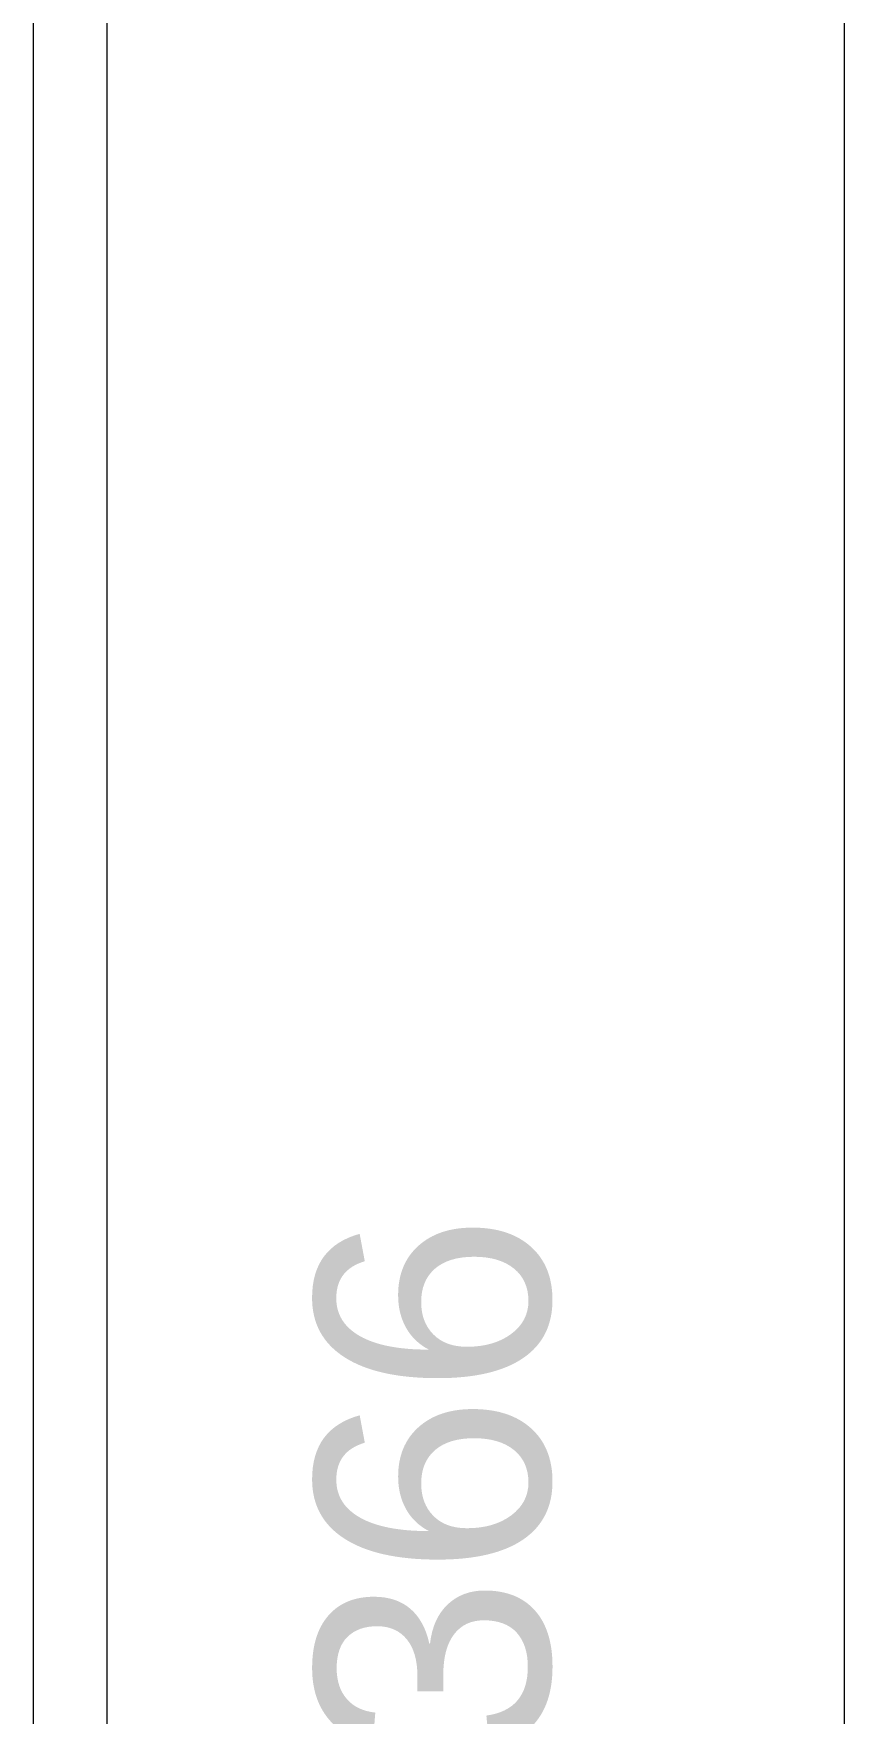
# Model space of a CAD drawing. Header units: metres. Extents: x 149 to 429, y -3 to 162.
# Drawn here: x 406.11 to 417.11, y 86.66 to 109.45 of the extents above; entities that cross this region are included whole.
import ezdxf

# ---------------------------------------------------------------- set-up
doc = ezdxf.new("R2010")
doc.units = ezdxf.units.M
doc.layers.add('1053_ARQ_BASE_MATADOURO_dwg', color=7, linetype='Continuous', lineweight=5, true_color=0x767676)
doc.layers.add('A-TEXTO1', color=7, linetype='Continuous', lineweight=5)
doc.styles.add('Arial_9', font='arial.ttf', dxfattribs={"height": 3.169226})

# ---------------------------------------------------------------- blocks, each defined once
blk = doc.blocks.new('1053_ARQ_BASE_MATADOURO_dwg_arq geral tgov-4039641-TÉRREO 1_20 - Dependente 2')
at = {"color": 253, "lineweight": 5, "true_color": 0xaaaaaa}
for p, q in [((80.5, -40.422), (80.5, 69.099)), ((69.5, -40.422), (69.5, 36.983)), ((70.5, -40.422), (70.5, 36.552))]:
    blk.add_line(p, q, dxfattribs=at)
at = {"layer": 'A-TEXTO1', "insert": (73.327, -4.51), "char_height": 3.1692, "width": 17.62932, "attachment_point": 1, "rotation": 90.0078, "line_spacing_factor": 0.941778, "style": 'Arial_9'}
blk.add_mtext('PB-366', dxfattribs=at)
blk = doc.blocks.new('1053_ARQ_BASE_MATADOURO_dwg-3625622-TÉRREO 1_20 - Dependente 2')
blk.add_blockref('1053_ARQ_BASE_MATADOURO_dwg_arq geral tgov-4039641-TÉRREO 1_20 - Dependente 2', (130.21, 83.186))

msp = doc.modelspace()

# ---------------------------------------------------------------- block references
at = {"layer": '1053_ARQ_BASE_MATADOURO_dwg', "color": 253, "true_color": 0xaaaaaa}
msp.add_blockref('1053_ARQ_BASE_MATADOURO_dwg-3625622-TÉRREO 1_20 - Dependente 2', (206.405, 0), dxfattribs=at)

doc.saveas('drawing.dxf')
